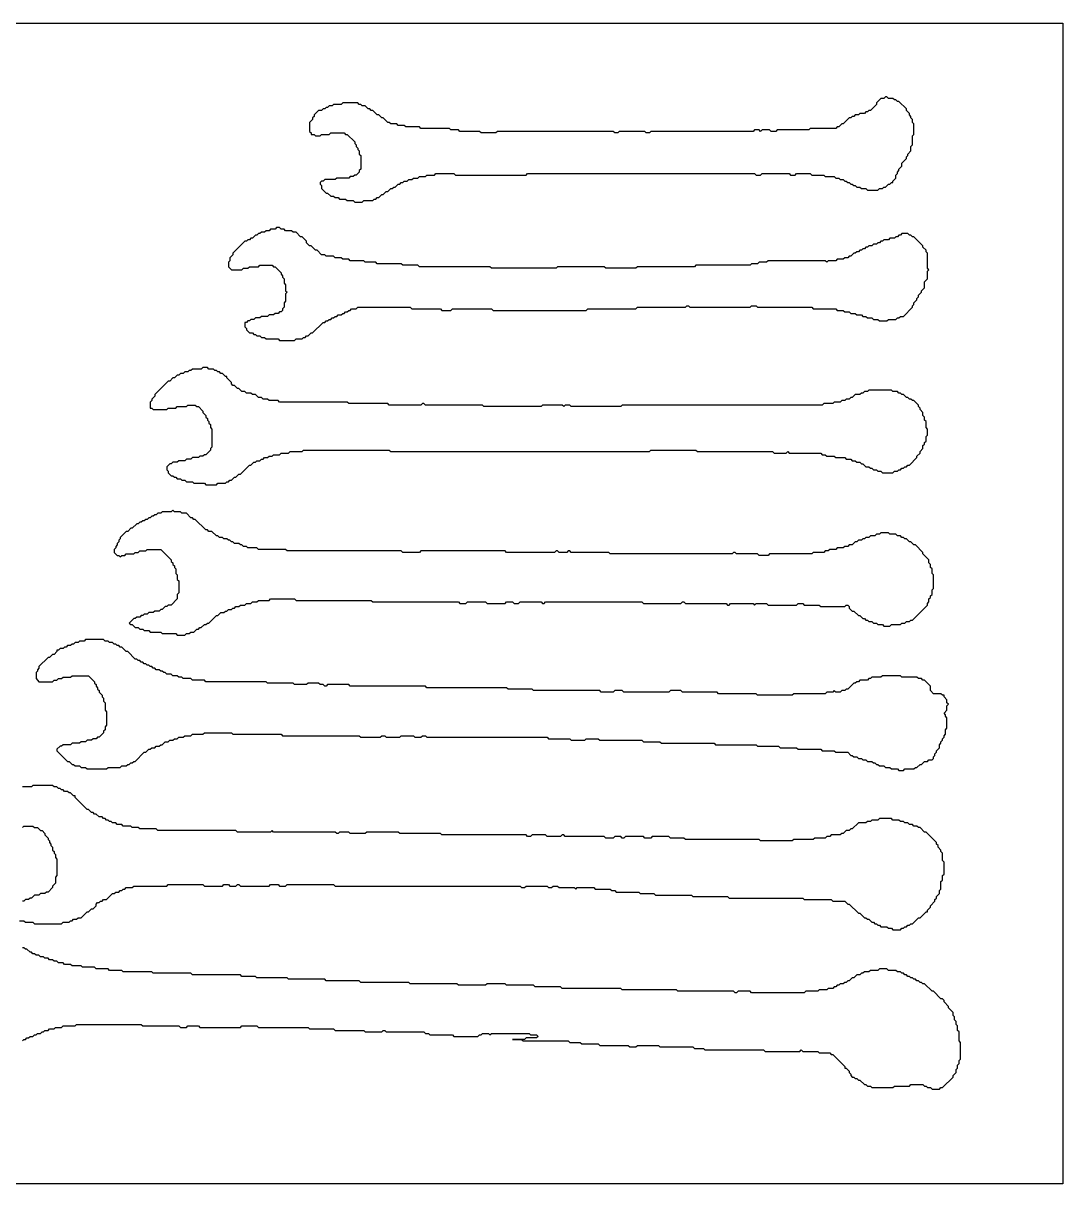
# Model space of a CAD drawing. Header units: metres. Extents: x 0 to 21.7, y 0 to 14.9.
# Drawn here: x 8.37 to 21.7, y 0 to 14.88 of the extents above; entities that cross this region are included whole.
import ezdxf

# ---------------------------------------------------------------- set-up
doc = ezdxf.new("R2010")
doc.units = ezdxf.units.M
doc.layers.add('BoundaryBox', color=3, linetype='Continuous')
doc.layers.add('Outline', color=7, linetype='Continuous')

msp = doc.modelspace()

# ---------------------------------------------------------------- linework, layer by layer
at = {"layer": 'BoundaryBox'}
msp.add_lwpolyline([(0, 14.877), (21.698, 14.877), (21.698, 0), (0, 0), (0, 14.877)], close=True, dxfattribs=at)
at = {"layer": 'Outline'}
for points in [[(19.424, 13.932), (19.405, 13.913), (19.367, 13.913), (19.309, 13.855), (19.309, 13.836), (19.232, 13.759), (19.212, 13.759), (19.193, 13.74), (19.174, 13.74), (19.155, 13.72), (19.097, 13.72), (19.078, 13.701), (19.039, 13.701), (19.02, 13.682), (19, 13.682), (18.981, 13.663), (18.962, 13.663), (18.885, 13.585), (18.866, 13.585), (18.827, 13.547), (18.808, 13.547), (18.788, 13.528), (18.461, 13.528), (18.442, 13.508), (18.037, 13.508), (18.018, 13.489), (17.96, 13.489), (17.941, 13.508), (17.844, 13.508), (17.825, 13.489), (17.806, 13.508), (17.748, 13.508), (17.729, 13.489), (16.418, 13.489), (16.399, 13.47), (16.36, 13.47), (16.341, 13.489), (16.014, 13.489), (15.994, 13.47), (15.956, 13.47), (15.936, 13.489), (14.453, 13.489), (14.433, 13.47), (14.241, 13.47), (14.221, 13.489), (13.971, 13.489), (13.952, 13.508), (13.855, 13.508), (13.836, 13.528), (13.47, 13.528), (13.451, 13.547), (13.277, 13.547), (13.258, 13.566), (13.181, 13.566), (13.162, 13.585), (13.084, 13.585), (13.065, 13.605), (13.046, 13.605), (12.988, 13.663), (12.969, 13.663), (12.93, 13.701), (12.911, 13.701), (12.853, 13.759), (12.834, 13.759), (12.815, 13.778), (12.795, 13.778), (12.757, 13.817), (12.718, 13.817), (12.699, 13.836), (12.68, 13.836), (12.661, 13.855), (12.468, 13.855), (12.449, 13.836), (12.352, 13.836), (12.333, 13.817), (12.294, 13.817), (12.275, 13.797), (12.256, 13.797), (12.237, 13.778), (12.217, 13.778), (12.198, 13.759), (12.16, 13.759), (12.102, 13.701), (12.102, 13.682), (12.082, 13.663), (12.082, 13.643), (12.044, 13.605), (12.044, 13.489), (12.063, 13.47), (12.063, 13.451), (12.102, 13.451), (12.121, 13.431), (12.179, 13.431), (12.198, 13.451), (12.294, 13.451), (12.314, 13.47), (12.487, 13.47), (12.506, 13.451), (12.526, 13.451), (12.622, 13.354), (12.622, 13.335), (12.641, 13.316), (12.641, 13.296), (12.661, 13.277), (12.661, 13.258), (12.68, 13.239), (12.68, 13.2), (12.699, 13.181), (12.699, 13.007), (12.68, 12.988), (12.68, 12.969), (12.641, 12.93), (12.622, 12.93), (12.603, 12.911), (12.564, 12.911), (12.545, 12.892), (12.391, 12.892), (12.371, 12.872), (12.237, 12.872), (12.217, 12.853), (12.198, 12.853), (12.179, 12.834), (12.179, 12.815), (12.198, 12.795), (12.198, 12.757), (12.256, 12.699), (12.275, 12.699), (12.314, 12.661), (12.352, 12.661), (12.371, 12.641), (12.41, 12.641), (12.429, 12.622), (12.506, 12.622), (12.526, 12.603), (12.603, 12.603), (12.622, 12.583), (12.718, 12.583), (12.738, 12.603), (12.853, 12.603), (12.872, 12.622), (12.892, 12.622), (12.911, 12.641), (12.93, 12.641), (12.969, 12.68), (12.988, 12.68), (13.027, 12.718), (13.046, 12.718), (13.084, 12.757), (13.104, 12.757), (13.123, 12.776), (13.142, 12.776), (13.181, 12.815), (13.2, 12.815), (13.219, 12.834), (13.239, 12.834), (13.258, 12.853), (13.296, 12.853), (13.316, 12.872), (13.354, 12.872), (13.374, 12.892), (13.431, 12.892), (13.451, 12.911), (13.528, 12.911), (13.547, 12.93), (13.643, 12.93), (13.663, 12.95), (13.894, 12.95), (13.913, 12.93), (14.819, 12.93), (14.838, 12.95), (17.748, 12.95), (17.767, 12.93), (17.825, 12.93), (17.844, 12.95), (18.191, 12.95), (18.21, 12.93), (18.268, 12.93), (18.287, 12.95), (18.461, 12.95), (18.48, 12.93), (18.634, 12.93), (18.654, 12.911), (18.769, 12.911), (18.788, 12.892), (18.827, 12.892), (18.846, 12.872), (18.885, 12.872), (18.904, 12.853), (18.923, 12.853), (18.943, 12.834), (18.962, 12.834), (18.981, 12.815), (19, 12.815), (19.02, 12.795), (19.039, 12.795), (19.058, 12.776), (19.097, 12.776), (19.116, 12.757), (19.174, 12.757), (19.193, 12.738), (19.328, 12.738), (19.347, 12.757), (19.386, 12.757), (19.405, 12.776), (19.424, 12.776), (19.463, 12.815), (19.482, 12.815), (19.501, 12.834), (19.521, 12.834), (19.521, 12.853), (19.559, 12.892), (19.559, 12.93), (19.579, 12.95), (19.579, 12.969), (19.598, 12.988), (19.598, 13.007), (19.636, 13.046), (19.636, 13.084), (19.694, 13.142), (19.694, 13.162), (19.713, 13.181), (19.713, 13.2), (19.752, 13.239), (19.752, 13.296), (19.771, 13.316), (19.771, 13.431), (19.791, 13.451), (19.791, 13.585), (19.771, 13.605), (19.771, 13.643), (19.752, 13.663), (19.752, 13.682), (19.733, 13.701), (19.733, 13.72), (19.694, 13.759), (19.694, 13.778), (19.598, 13.875), (19.579, 13.875), (19.559, 13.894), (19.54, 13.894), (19.521, 13.913), (19.463, 13.913), (19.444, 13.932), (19.424, 13.932)], [(11.62, 12.256), (11.601, 12.237), (11.543, 12.237), (11.524, 12.217), (11.485, 12.217), (11.466, 12.198), (11.427, 12.198), (11.408, 12.179), (11.389, 12.179), (11.369, 12.16), (11.35, 12.16), (11.312, 12.121), (11.292, 12.121), (11.273, 12.102), (11.254, 12.102), (11.235, 12.082), (11.215, 12.082), (11.061, 11.928), (11.061, 11.909), (11.023, 11.87), (11.023, 11.832), (11.003, 11.813), (11.003, 11.755), (11.042, 11.716), (11.177, 11.716), (11.196, 11.736), (11.254, 11.736), (11.273, 11.755), (11.389, 11.755), (11.408, 11.774), (11.562, 11.774), (11.581, 11.755), (11.601, 11.755), (11.678, 11.678), (11.678, 11.658), (11.697, 11.639), (11.697, 11.62), (11.716, 11.601), (11.716, 11.543), (11.736, 11.524), (11.736, 11.447), (11.755, 11.427), (11.736, 11.408), (11.736, 11.312), (11.716, 11.292), (11.716, 11.235), (11.697, 11.215), (11.697, 11.196), (11.678, 11.177), (11.658, 11.177), (11.639, 11.157), (11.601, 11.157), (11.581, 11.138), (11.524, 11.138), (11.504, 11.119), (11.427, 11.119), (11.408, 11.1), (11.35, 11.1), (11.331, 11.08), (11.292, 11.08), (11.273, 11.061), (11.254, 11.061), (11.235, 11.042), (11.215, 11.042), (11.215, 10.984), (11.235, 10.965), (11.235, 10.945), (11.273, 10.907), (11.312, 10.907), (11.331, 10.888), (11.35, 10.888), (11.369, 10.868), (11.408, 10.868), (11.427, 10.849), (11.466, 10.849), (11.485, 10.83), (11.639, 10.83), (11.658, 10.811), (11.851, 10.811), (11.87, 10.83), (11.948, 10.83), (11.967, 10.849), (11.986, 10.849), (12.005, 10.868), (12.025, 10.868), (12.063, 10.907), (12.082, 10.907), (12.217, 11.042), (12.237, 11.042), (12.256, 11.061), (12.275, 11.061), (12.294, 11.08), (12.314, 11.08), (12.333, 11.1), (12.352, 11.1), (12.371, 11.119), (12.391, 11.119), (12.41, 11.138), (12.449, 11.138), (12.468, 11.157), (12.487, 11.157), (12.506, 11.177), (12.526, 11.177), (12.545, 11.196), (12.564, 11.196), (12.583, 11.215), (12.641, 11.215), (12.661, 11.235), (13.335, 11.235), (13.354, 11.215), (13.72, 11.215), (13.74, 11.196), (13.855, 11.196), (13.875, 11.215), (14.376, 11.215), (14.395, 11.196), (15.59, 11.196), (15.609, 11.215), (16.226, 11.215), (16.245, 11.235), (16.861, 11.235), (16.881, 11.254), (16.9, 11.254), (16.919, 11.235), (17.69, 11.235), (17.709, 11.254), (17.767, 11.254), (17.786, 11.235), (18.48, 11.235), (18.499, 11.215), (18.788, 11.215), (18.808, 11.196), (18.885, 11.196), (18.904, 11.177), (18.962, 11.177), (18.981, 11.157), (19.039, 11.157), (19.058, 11.138), (19.116, 11.138), (19.135, 11.119), (19.174, 11.119), (19.193, 11.1), (19.251, 11.1), (19.27, 11.08), (19.328, 11.08), (19.347, 11.061), (19.444, 11.061), (19.463, 11.08), (19.559, 11.08), (19.579, 11.1), (19.598, 11.1), (19.617, 11.119), (19.656, 11.119), (19.771, 11.235), (19.771, 11.254), (19.791, 11.273), (19.791, 11.292), (19.829, 11.331), (19.829, 11.35), (19.848, 11.369), (19.848, 11.389), (19.887, 11.427), (19.887, 11.447), (19.925, 11.485), (19.925, 11.562), (19.964, 11.601), (19.964, 11.697), (19.983, 11.716), (19.964, 11.736), (19.964, 11.928), (19.945, 11.948), (19.945, 11.967), (19.906, 12.005), (19.906, 12.025), (19.791, 12.14), (19.771, 12.14), (19.752, 12.16), (19.733, 12.16), (19.713, 12.179), (19.636, 12.179), (19.617, 12.16), (19.598, 12.16), (19.579, 12.14), (19.559, 12.14), (19.54, 12.121), (19.482, 12.121), (19.463, 12.102), (19.405, 12.102), (19.386, 12.082), (19.367, 12.082), (19.347, 12.063), (19.328, 12.063), (19.309, 12.044), (19.27, 12.044), (19.251, 12.025), (19.212, 12.025), (19.193, 12.005), (19.174, 12.005), (19.155, 11.986), (19.135, 11.986), (19.116, 11.967), (19.097, 11.967), (19.078, 11.948), (19.058, 11.948), (19.039, 11.928), (19.02, 11.928), (18.981, 11.89), (18.962, 11.89), (18.943, 11.87), (18.904, 11.87), (18.885, 11.851), (18.808, 11.851), (18.788, 11.832), (18.692, 11.832), (18.673, 11.813), (18.654, 11.832), (17.921, 11.832), (17.902, 11.813), (17.806, 11.813), (17.786, 11.793), (17.709, 11.793), (17.69, 11.774), (16.996, 11.774), (16.977, 11.755), (16.245, 11.755), (16.226, 11.736), (15.84, 11.736), (15.821, 11.755), (15.223, 11.755), (15.204, 11.736), (14.376, 11.736), (14.356, 11.755), (13.451, 11.755), (13.431, 11.774), (13.239, 11.774), (13.219, 11.793), (12.911, 11.793), (12.892, 11.813), (12.757, 11.813), (12.738, 11.832), (12.564, 11.832), (12.545, 11.851), (12.468, 11.851), (12.449, 11.87), (12.371, 11.87), (12.352, 11.89), (12.256, 11.89), (12.237, 11.909), (12.198, 11.909), (12.14, 11.967), (12.121, 11.967), (12.063, 12.025), (12.044, 12.025), (12.005, 12.063), (12.005, 12.082), (11.948, 12.14), (11.928, 12.14), (11.87, 12.198), (11.832, 12.198), (11.813, 12.217), (11.736, 12.217), (11.716, 12.237), (11.678, 12.237), (11.658, 12.256), (11.62, 12.256)], [(10.676, 10.464), (10.656, 10.444), (10.541, 10.444), (10.522, 10.425), (10.502, 10.425), (10.483, 10.406), (10.444, 10.406), (10.425, 10.387), (10.387, 10.387), (10.367, 10.367), (10.348, 10.367), (10.31, 10.329), (10.29, 10.329), (10.252, 10.29), (10.232, 10.29), (10.059, 10.117), (10.059, 10.098), (10.021, 10.059), (10.021, 10.04), (10.001, 10.021), (10.001, 9.943), (10.021, 9.943), (10.04, 9.924), (10.213, 9.924), (10.232, 9.943), (10.329, 9.943), (10.348, 9.963), (10.464, 9.963), (10.483, 9.982), (10.579, 9.982), (10.599, 9.963), (10.618, 9.963), (10.676, 9.905), (10.676, 9.886), (10.714, 9.847), (10.714, 9.828), (10.734, 9.809), (10.734, 9.789), (10.753, 9.77), (10.753, 9.751), (10.772, 9.731), (10.772, 9.693), (10.791, 9.674), (10.791, 9.442), (10.772, 9.423), (10.772, 9.404), (10.714, 9.346), (10.695, 9.346), (10.676, 9.327), (10.637, 9.327), (10.618, 9.308), (10.541, 9.308), (10.522, 9.288), (10.464, 9.288), (10.444, 9.269), (10.367, 9.269), (10.348, 9.25), (10.29, 9.25), (10.271, 9.23), (10.252, 9.23), (10.213, 9.192), (10.213, 9.153), (10.232, 9.134), (10.232, 9.115), (10.271, 9.076), (10.29, 9.076), (10.31, 9.057), (10.329, 9.057), (10.348, 9.038), (10.387, 9.038), (10.406, 9.018), (10.444, 9.018), (10.464, 8.999), (10.541, 8.999), (10.56, 8.98), (10.695, 8.98), (10.714, 8.961), (10.849, 8.961), (10.868, 8.98), (10.965, 8.98), (10.984, 8.999), (11.003, 8.999), (11.023, 9.018), (11.042, 9.018), (11.08, 9.057), (11.1, 9.057), (11.138, 9.096), (11.157, 9.096), (11.273, 9.211), (11.292, 9.211), (11.331, 9.25), (11.35, 9.25), (11.369, 9.269), (11.408, 9.269), (11.427, 9.288), (11.447, 9.288), (11.466, 9.308), (11.504, 9.308), (11.524, 9.327), (11.562, 9.327), (11.581, 9.346), (11.658, 9.346), (11.678, 9.365), (11.774, 9.365), (11.793, 9.385), (11.948, 9.385), (11.967, 9.404), (13.065, 9.404), (13.084, 9.385), (16.399, 9.385), (16.418, 9.404), (16.996, 9.404), (17.016, 9.385), (17.979, 9.385), (17.998, 9.365), (18.153, 9.365), (18.172, 9.385), (18.191, 9.365), (18.596, 9.365), (18.615, 9.346), (18.654, 9.346), (18.673, 9.327), (18.769, 9.327), (18.788, 9.308), (18.904, 9.308), (18.923, 9.288), (18.981, 9.288), (19, 9.269), (19.039, 9.269), (19.058, 9.25), (19.097, 9.25), (19.116, 9.23), (19.135, 9.23), (19.174, 9.192), (19.212, 9.192), (19.232, 9.173), (19.251, 9.173), (19.27, 9.153), (19.309, 9.153), (19.328, 9.134), (19.367, 9.134), (19.386, 9.115), (19.521, 9.115), (19.54, 9.134), (19.579, 9.134), (19.598, 9.153), (19.617, 9.153), (19.636, 9.173), (19.656, 9.173), (19.675, 9.192), (19.694, 9.192), (19.713, 9.211), (19.733, 9.211), (19.829, 9.308), (19.829, 9.327), (19.868, 9.365), (19.868, 9.385), (19.906, 9.423), (19.906, 9.462), (19.925, 9.481), (19.925, 9.5), (19.945, 9.519), (19.945, 9.577), (19.964, 9.597), (19.964, 9.674), (19.945, 9.693), (19.945, 9.77), (19.925, 9.789), (19.925, 9.828), (19.906, 9.847), (19.906, 9.886), (19.868, 9.924), (19.868, 9.943), (19.848, 9.963), (19.848, 9.982), (19.791, 10.04), (19.771, 10.04), (19.752, 10.059), (19.733, 10.059), (19.713, 10.078), (19.694, 10.078), (19.656, 10.117), (19.636, 10.117), (19.617, 10.136), (19.598, 10.136), (19.579, 10.155), (19.521, 10.155), (19.501, 10.175), (19.212, 10.175), (19.193, 10.155), (19.155, 10.155), (19.135, 10.136), (19.116, 10.136), (19.097, 10.117), (19.039, 10.117), (19, 10.078), (18.981, 10.078), (18.962, 10.059), (18.923, 10.059), (18.904, 10.04), (18.866, 10.04), (18.846, 10.021), (18.769, 10.021), (18.75, 10.001), (18.634, 10.001), (18.615, 9.982), (16.052, 9.982), (16.033, 9.963), (15.397, 9.963), (15.378, 9.982), (15.32, 9.982), (15.301, 9.963), (15.281, 9.982), (15.031, 9.982), (15.011, 9.963), (14.279, 9.963), (14.26, 9.982), (13.528, 9.982), (13.508, 10.001), (13.489, 10.001), (13.47, 9.982), (13.065, 9.982), (13.046, 10.001), (12.545, 10.001), (12.526, 10.021), (11.658, 10.021), (11.639, 10.04), (11.524, 10.04), (11.504, 10.059), (11.447, 10.059), (11.427, 10.078), (11.389, 10.078), (11.35, 10.117), (11.312, 10.117), (11.292, 10.136), (11.235, 10.136), (11.215, 10.155), (11.177, 10.155), (11.138, 10.194), (11.119, 10.194), (11.08, 10.232), (11.061, 10.232), (11.042, 10.252), (11.042, 10.271), (10.984, 10.329), (10.984, 10.348), (10.965, 10.348), (10.926, 10.387), (10.907, 10.387), (10.888, 10.406), (10.868, 10.406), (10.849, 10.425), (10.83, 10.425), (10.811, 10.444), (10.753, 10.444), (10.734, 10.464), (10.676, 10.464)], [(10.29, 8.633), (10.271, 8.614), (10.155, 8.614), (10.136, 8.595), (10.098, 8.595), (10.078, 8.575), (10.059, 8.575), (10.04, 8.556), (10.021, 8.556), (10.001, 8.537), (9.982, 8.537), (9.963, 8.517), (9.943, 8.517), (9.924, 8.498), (9.905, 8.498), (9.886, 8.479), (9.866, 8.479), (9.847, 8.46), (9.828, 8.46), (9.77, 8.402), (9.751, 8.402), (9.712, 8.363), (9.693, 8.363), (9.616, 8.286), (9.616, 8.267), (9.597, 8.248), (9.597, 8.228), (9.577, 8.209), (9.577, 8.19), (9.558, 8.171), (9.558, 8.151), (9.539, 8.132), (9.539, 8.093), (9.577, 8.055), (9.597, 8.055), (9.616, 8.036), (9.635, 8.055), (9.674, 8.055), (9.693, 8.074), (9.789, 8.074), (9.809, 8.093), (9.847, 8.093), (9.866, 8.113), (9.943, 8.113), (9.963, 8.132), (10.136, 8.132), (10.271, 7.997), (10.271, 7.978), (10.29, 7.959), (10.29, 7.939), (10.31, 7.92), (10.31, 7.901), (10.329, 7.882), (10.329, 7.824), (10.348, 7.804), (10.348, 7.747), (10.367, 7.727), (10.367, 7.573), (10.348, 7.554), (10.348, 7.496), (10.271, 7.419), (10.232, 7.419), (10.213, 7.4), (10.194, 7.4), (10.155, 7.361), (10.136, 7.361), (10.117, 7.342), (10.059, 7.342), (10.04, 7.323), (9.982, 7.323), (9.963, 7.303), (9.924, 7.303), (9.905, 7.284), (9.886, 7.284), (9.866, 7.265), (9.828, 7.265), (9.809, 7.246), (9.789, 7.246), (9.731, 7.188), (9.751, 7.169), (9.77, 7.169), (9.809, 7.13), (9.847, 7.13), (9.866, 7.111), (9.905, 7.111), (9.924, 7.091), (9.982, 7.091), (10.001, 7.072), (10.136, 7.072), (10.155, 7.053), (10.329, 7.053), (10.348, 7.034), (10.444, 7.034), (10.464, 7.053), (10.502, 7.053), (10.522, 7.072), (10.56, 7.072), (10.599, 7.111), (10.618, 7.111), (10.637, 7.13), (10.656, 7.13), (10.695, 7.169), (10.714, 7.169), (10.734, 7.188), (10.753, 7.188), (10.849, 7.284), (10.868, 7.284), (10.907, 7.323), (10.945, 7.323), (10.965, 7.342), (10.984, 7.342), (11.003, 7.361), (11.042, 7.361), (11.061, 7.38), (11.08, 7.38), (11.1, 7.4), (11.138, 7.4), (11.157, 7.419), (11.215, 7.419), (11.235, 7.438), (11.292, 7.438), (11.312, 7.458), (11.369, 7.458), (11.389, 7.477), (11.524, 7.477), (11.543, 7.496), (11.851, 7.496), (11.87, 7.477), (12.834, 7.477), (12.853, 7.458), (13.952, 7.458), (13.971, 7.438), (14.048, 7.438), (14.067, 7.458), (14.298, 7.458), (14.318, 7.438), (14.549, 7.438), (14.568, 7.458), (14.645, 7.458), (14.665, 7.438), (14.722, 7.438), (14.742, 7.458), (15.011, 7.458), (15.031, 7.438), (15.05, 7.438), (15.069, 7.458), (16.303, 7.458), (16.322, 7.438), (16.804, 7.438), (16.823, 7.458), (16.842, 7.458), (16.861, 7.438), (17.382, 7.438), (17.401, 7.419), (17.42, 7.419), (17.44, 7.438), (17.729, 7.438), (17.748, 7.419), (17.767, 7.438), (17.902, 7.438), (17.921, 7.419), (18.287, 7.419), (18.307, 7.438), (18.365, 7.438), (18.384, 7.419), (18.576, 7.419), (18.596, 7.4), (18.904, 7.4), (18.923, 7.419), (18.943, 7.419), (18.962, 7.4), (18.962, 7.38), (19, 7.342), (19.02, 7.342), (19.078, 7.284), (19.097, 7.284), (19.135, 7.246), (19.155, 7.246), (19.174, 7.226), (19.193, 7.226), (19.212, 7.207), (19.251, 7.207), (19.27, 7.188), (19.309, 7.188), (19.328, 7.169), (19.386, 7.169), (19.405, 7.149), (19.482, 7.149), (19.501, 7.169), (19.617, 7.169), (19.636, 7.188), (19.675, 7.188), (19.694, 7.207), (19.733, 7.207), (19.752, 7.226), (19.771, 7.226), (19.964, 7.419), (19.964, 7.438), (19.983, 7.458), (19.983, 7.496), (20.002, 7.515), (20.002, 7.535), (20.022, 7.554), (20.022, 7.612), (20.041, 7.631), (20.041, 7.804), (20.022, 7.824), (20.022, 7.882), (20.002, 7.901), (20.002, 7.939), (19.983, 7.959), (19.983, 7.997), (19.906, 8.074), (19.906, 8.093), (19.81, 8.19), (19.791, 8.19), (19.752, 8.228), (19.733, 8.228), (19.694, 8.267), (19.675, 8.267), (19.656, 8.286), (19.636, 8.286), (19.617, 8.305), (19.579, 8.305), (19.559, 8.325), (19.482, 8.325), (19.463, 8.344), (19.367, 8.344), (19.347, 8.325), (19.309, 8.325), (19.289, 8.305), (19.232, 8.305), (19.212, 8.286), (19.174, 8.286), (19.155, 8.267), (19.135, 8.267), (19.116, 8.248), (19.078, 8.248), (19.058, 8.228), (19.039, 8.228), (19, 8.19), (18.962, 8.19), (18.943, 8.171), (18.904, 8.171), (18.885, 8.151), (18.808, 8.151), (18.788, 8.132), (18.711, 8.132), (18.692, 8.113), (18.654, 8.113), (18.634, 8.093), (18.499, 8.093), (18.48, 8.074), (17.941, 8.074), (17.921, 8.055), (17.806, 8.055), (17.786, 8.074), (17.517, 8.074), (17.497, 8.093), (17.478, 8.093), (17.459, 8.074), (15.898, 8.074), (15.879, 8.093), (15.397, 8.093), (15.378, 8.113), (15.358, 8.113), (15.339, 8.093), (15.243, 8.093), (15.223, 8.113), (15.204, 8.113), (15.185, 8.093), (14.568, 8.093), (14.549, 8.113), (13.47, 8.113), (13.451, 8.093), (13.239, 8.093), (13.219, 8.113), (11.755, 8.113), (11.736, 8.132), (11.389, 8.132), (11.369, 8.151), (11.254, 8.151), (11.235, 8.171), (11.196, 8.171), (11.177, 8.19), (11.157, 8.19), (11.138, 8.209), (11.08, 8.209), (11.061, 8.228), (11.042, 8.228), (11.023, 8.248), (11.003, 8.248), (10.984, 8.267), (10.945, 8.267), (10.926, 8.286), (10.888, 8.286), (10.868, 8.305), (10.849, 8.305), (10.791, 8.363), (10.753, 8.363), (10.734, 8.383), (10.714, 8.383), (10.579, 8.517), (10.56, 8.517), (10.541, 8.537), (10.522, 8.537), (10.464, 8.595), (10.406, 8.595), (10.387, 8.614), (10.31, 8.614), (10.29, 8.633)], [(9.173, 6.976), (9.153, 6.957), (9.096, 6.957), (9.076, 6.937), (9.038, 6.937), (9.018, 6.918), (8.999, 6.918), (8.98, 6.899), (8.941, 6.899), (8.922, 6.879), (8.903, 6.879), (8.884, 6.86), (8.845, 6.86), (8.826, 6.841), (8.806, 6.841), (8.806, 6.822), (8.768, 6.783), (8.749, 6.783), (8.71, 6.745), (8.691, 6.745), (8.575, 6.629), (8.575, 6.61), (8.556, 6.59), (8.556, 6.571), (8.537, 6.552), (8.537, 6.475), (8.575, 6.436), (8.749, 6.436), (8.768, 6.456), (8.806, 6.456), (8.826, 6.475), (8.864, 6.475), (8.884, 6.494), (8.98, 6.494), (8.999, 6.513), (9.211, 6.513), (9.288, 6.436), (9.288, 6.417), (9.308, 6.398), (9.308, 6.378), (9.327, 6.359), (9.327, 6.34), (9.346, 6.321), (9.346, 6.301), (9.385, 6.263), (9.385, 6.244), (9.404, 6.224), (9.404, 6.186), (9.423, 6.166), (9.423, 6.07), (9.442, 6.051), (9.442, 5.877), (9.423, 5.858), (9.423, 5.82), (9.404, 5.8), (9.404, 5.781), (9.346, 5.723), (9.327, 5.723), (9.308, 5.704), (9.269, 5.704), (9.25, 5.685), (9.192, 5.685), (9.173, 5.665), (9.115, 5.665), (9.096, 5.646), (8.999, 5.646), (8.98, 5.627), (8.884, 5.627), (8.864, 5.608), (8.845, 5.608), (8.806, 5.569), (8.806, 5.55), (8.941, 5.415), (8.961, 5.415), (8.999, 5.376), (9.018, 5.376), (9.038, 5.357), (9.096, 5.357), (9.115, 5.338), (9.173, 5.338), (9.192, 5.319), (9.442, 5.319), (9.462, 5.338), (9.616, 5.338), (9.635, 5.357), (9.693, 5.357), (9.712, 5.376), (9.731, 5.376), (9.751, 5.396), (9.77, 5.396), (9.789, 5.415), (9.809, 5.415), (9.924, 5.531), (9.943, 5.531), (9.982, 5.569), (10.001, 5.569), (10.021, 5.588), (10.059, 5.588), (10.078, 5.608), (10.117, 5.608), (10.136, 5.627), (10.155, 5.627), (10.194, 5.665), (10.232, 5.665), (10.252, 5.685), (10.29, 5.685), (10.31, 5.704), (10.348, 5.704), (10.367, 5.723), (10.425, 5.723), (10.444, 5.743), (10.522, 5.743), (10.541, 5.762), (10.676, 5.762), (10.695, 5.781), (11.042, 5.781), (11.061, 5.762), (11.678, 5.762), (11.697, 5.743), (12.68, 5.743), (12.699, 5.723), (12.95, 5.723), (12.969, 5.743), (13.007, 5.743), (13.027, 5.723), (13.2, 5.723), (13.219, 5.743), (13.374, 5.743), (13.393, 5.723), (13.47, 5.723), (13.489, 5.743), (13.528, 5.743), (13.547, 5.723), (15.089, 5.723), (15.108, 5.704), (15.378, 5.704), (15.397, 5.685), (15.57, 5.685), (15.59, 5.704), (15.744, 5.704), (15.763, 5.685), (16.303, 5.685), (16.322, 5.665), (16.534, 5.665), (16.553, 5.646), (17.228, 5.646), (17.247, 5.627), (17.767, 5.627), (17.786, 5.608), (18.056, 5.608), (18.075, 5.588), (18.287, 5.588), (18.307, 5.569), (18.596, 5.569), (18.615, 5.55), (18.769, 5.55), (18.788, 5.531), (18.943, 5.531), (18.981, 5.492), (19, 5.492), (19.02, 5.473), (19.058, 5.473), (19.078, 5.453), (19.116, 5.453), (19.135, 5.434), (19.174, 5.434), (19.193, 5.415), (19.251, 5.415), (19.27, 5.396), (19.289, 5.396), (19.309, 5.376), (19.328, 5.376), (19.347, 5.357), (19.405, 5.357), (19.424, 5.338), (19.482, 5.338), (19.501, 5.319), (19.579, 5.319), (19.598, 5.299), (19.656, 5.299), (19.675, 5.319), (19.791, 5.319), (19.81, 5.338), (19.829, 5.338), (19.868, 5.376), (19.887, 5.376), (19.925, 5.415), (19.964, 5.415), (19.983, 5.434), (20.022, 5.434), (20.041, 5.453), (20.041, 5.473), (20.06, 5.492), (20.06, 5.511), (20.08, 5.531), (20.08, 5.55), (20.118, 5.588), (20.118, 5.627), (20.137, 5.646), (20.137, 5.665), (20.157, 5.685), (20.157, 5.704), (20.176, 5.723), (20.176, 5.743), (20.195, 5.762), (20.195, 5.82), (20.214, 5.839), (20.214, 5.974), (20.195, 5.993), (20.195, 6.012), (20.176, 6.032), (20.214, 6.07), (20.214, 6.128), (20.234, 6.147), (20.214, 6.166), (20.214, 6.205), (20.176, 6.244), (20.176, 6.263), (20.157, 6.263), (20.137, 6.282), (20.041, 6.282), (20.002, 6.321), (20.002, 6.378), (19.925, 6.456), (19.906, 6.456), (19.887, 6.475), (19.848, 6.475), (19.829, 6.494), (19.636, 6.494), (19.617, 6.513), (19.386, 6.513), (19.367, 6.494), (19.251, 6.494), (19.232, 6.475), (19.212, 6.475), (19.193, 6.456), (19.097, 6.456), (19.078, 6.436), (19.058, 6.436), (19.039, 6.417), (19.02, 6.417), (18.943, 6.34), (18.923, 6.34), (18.904, 6.321), (18.866, 6.321), (18.846, 6.301), (18.788, 6.301), (18.769, 6.321), (18.75, 6.301), (18.673, 6.301), (18.654, 6.282), (18.249, 6.282), (18.23, 6.263), (17.786, 6.263), (17.767, 6.282), (17.285, 6.282), (17.266, 6.301), (16.823, 6.301), (16.804, 6.321), (16.669, 6.321), (16.649, 6.301), (16.071, 6.301), (16.052, 6.321), (15.956, 6.321), (15.936, 6.301), (15.782, 6.301), (15.763, 6.321), (14.915, 6.321), (14.896, 6.34), (14.588, 6.34), (14.568, 6.359), (13.547, 6.359), (13.528, 6.378), (12.564, 6.378), (12.545, 6.398), (12.275, 6.398), (12.256, 6.378), (12.237, 6.378), (12.217, 6.398), (12.179, 6.398), (12.16, 6.417), (12.025, 6.417), (12.005, 6.398), (11.851, 6.398), (11.832, 6.417), (11.504, 6.417), (11.485, 6.436), (10.714, 6.436), (10.695, 6.456), (10.541, 6.456), (10.522, 6.475), (10.425, 6.475), (10.406, 6.494), (10.367, 6.494), (10.348, 6.513), (10.29, 6.513), (10.271, 6.533), (10.213, 6.533), (10.194, 6.552), (10.175, 6.552), (10.155, 6.571), (10.136, 6.571), (10.117, 6.59), (10.078, 6.59), (10.059, 6.61), (10.04, 6.61), (10.021, 6.629), (10.001, 6.629), (9.982, 6.648), (9.963, 6.648), (9.943, 6.667), (9.924, 6.667), (9.905, 6.687), (9.886, 6.687), (9.866, 6.706), (9.847, 6.706), (9.828, 6.725), (9.809, 6.725), (9.712, 6.822), (9.693, 6.822), (9.635, 6.879), (9.616, 6.879), (9.597, 6.899), (9.577, 6.899), (9.558, 6.918), (9.539, 6.918), (9.519, 6.937), (9.481, 6.937), (9.462, 6.957), (9.423, 6.957), (9.404, 6.976), (9.173, 6.976)], [(8.325, 3.372), (8.383, 3.372), (8.402, 3.353), (8.498, 3.353), (8.517, 3.334), (8.864, 3.334), (8.884, 3.353), (8.961, 3.353), (8.98, 3.372), (8.999, 3.372), (9.018, 3.392), (9.057, 3.392), (9.076, 3.411), (9.115, 3.411), (9.192, 3.488), (9.211, 3.488), (9.25, 3.526), (9.269, 3.526), (9.308, 3.565), (9.308, 3.584), (9.327, 3.604), (9.346, 3.604), (9.365, 3.623), (9.385, 3.623), (9.404, 3.642), (9.442, 3.642), (9.519, 3.719), (9.539, 3.719), (9.558, 3.738), (9.597, 3.738), (9.616, 3.758), (9.635, 3.758), (9.654, 3.777), (9.674, 3.777), (9.693, 3.796), (9.77, 3.796), (9.789, 3.816), (10.213, 3.816), (10.232, 3.835), (10.676, 3.835), (10.695, 3.816), (10.926, 3.816), (10.945, 3.835), (11.003, 3.835), (11.023, 3.816), (11.1, 3.816), (11.119, 3.835), (11.138, 3.835), (11.157, 3.816), (11.524, 3.816), (11.543, 3.835), (11.639, 3.835), (11.658, 3.816), (11.736, 3.816), (11.755, 3.835), (12.352, 3.835), (12.371, 3.816), (14.742, 3.816), (14.761, 3.796), (14.8, 3.796), (14.819, 3.816), (15.089, 3.816), (15.108, 3.796), (15.146, 3.796), (15.166, 3.816), (15.223, 3.816), (15.243, 3.796), (15.435, 3.796), (15.455, 3.777), (15.474, 3.796), (15.686, 3.796), (15.705, 3.777), (15.898, 3.777), (15.917, 3.758), (15.956, 3.758), (15.975, 3.738), (16.264, 3.738), (16.283, 3.719), (16.457, 3.719), (16.476, 3.7), (16.939, 3.7), (16.958, 3.681), (17.401, 3.681), (17.42, 3.661), (18.365, 3.661), (18.384, 3.642), (18.731, 3.642), (18.75, 3.623), (18.904, 3.623), (18.943, 3.584), (18.962, 3.584), (19.078, 3.469), (19.097, 3.469), (19.155, 3.411), (19.174, 3.411), (19.193, 3.392), (19.212, 3.392), (19.251, 3.353), (19.27, 3.353), (19.289, 3.334), (19.309, 3.334), (19.328, 3.314), (19.347, 3.314), (19.367, 3.295), (19.444, 3.295), (19.463, 3.276), (19.501, 3.276), (19.521, 3.257), (19.617, 3.257), (19.636, 3.276), (19.656, 3.276), (19.675, 3.295), (19.694, 3.295), (19.713, 3.314), (19.733, 3.314), (19.752, 3.334), (19.771, 3.334), (19.848, 3.411), (19.868, 3.411), (19.945, 3.488), (19.964, 3.488), (19.964, 3.507), (20.002, 3.546), (20.002, 3.565), (20.06, 3.623), (20.06, 3.642), (20.08, 3.661), (20.08, 3.681), (20.118, 3.719), (20.118, 3.758), (20.137, 3.777), (20.137, 3.873), (20.157, 3.893), (20.157, 3.95), (20.176, 3.97), (20.176, 4.124), (20.157, 4.143), (20.157, 4.239), (20.137, 4.259), (20.137, 4.278), (20.099, 4.317), (20.099, 4.336), (20.08, 4.355), (20.08, 4.374), (19.945, 4.509), (19.925, 4.509), (19.868, 4.567), (19.848, 4.567), (19.829, 4.586), (19.791, 4.586), (19.771, 4.606), (19.733, 4.606), (19.713, 4.625), (19.675, 4.625), (19.656, 4.644), (19.617, 4.644), (19.598, 4.663), (19.521, 4.663), (19.501, 4.683), (19.347, 4.683), (19.328, 4.663), (19.251, 4.663), (19.232, 4.644), (19.193, 4.644), (19.174, 4.625), (19.078, 4.625), (19, 4.548), (18.981, 4.548), (18.962, 4.528), (18.923, 4.528), (18.885, 4.49), (18.866, 4.49), (18.846, 4.471), (18.731, 4.471), (18.711, 4.451), (18.673, 4.451), (18.654, 4.432), (18.519, 4.432), (18.499, 4.413), (18.249, 4.413), (18.23, 4.394), (17.825, 4.394), (17.806, 4.413), (16.861, 4.413), (16.842, 4.432), (16.669, 4.432), (16.649, 4.451), (16.437, 4.451), (16.418, 4.432), (16.341, 4.432), (16.322, 4.451), (16.091, 4.451), (16.071, 4.432), (16.052, 4.432), (16.033, 4.451), (15.956, 4.451), (15.936, 4.432), (15.84, 4.432), (15.821, 4.451), (15.32, 4.451), (15.301, 4.471), (15.281, 4.471), (15.262, 4.451), (15.089, 4.451), (15.069, 4.471), (14.896, 4.471), (14.877, 4.451), (14.838, 4.451), (14.819, 4.471), (13.74, 4.471), (13.72, 4.49), (13.2, 4.49), (13.181, 4.509), (12.776, 4.509), (12.757, 4.49), (12.564, 4.49), (12.545, 4.509), (12.429, 4.509), (12.41, 4.49), (12.391, 4.49), (12.371, 4.509), (11.581, 4.509), (11.562, 4.528), (11.543, 4.509), (11.119, 4.509), (11.1, 4.528), (10.098, 4.528), (10.078, 4.548), (9.866, 4.548), (9.847, 4.567), (9.77, 4.567), (9.751, 4.586), (9.654, 4.586), (9.635, 4.606), (9.577, 4.606), (9.558, 4.625), (9.519, 4.625), (9.5, 4.644), (9.481, 4.644), (9.462, 4.663), (9.442, 4.663), (9.423, 4.683), (9.404, 4.683), (9.385, 4.702), (9.346, 4.702), (9.308, 4.74), (9.288, 4.74), (9.269, 4.76), (9.25, 4.76), (9.211, 4.798), (9.192, 4.798), (9.038, 4.952), (9.038, 4.972), (9.018, 4.972), (8.98, 5.01), (8.961, 5.01), (8.941, 5.03), (8.903, 5.03), (8.884, 5.049), (8.864, 5.049), (8.845, 5.068), (8.826, 5.068), (8.806, 5.087), (8.768, 5.087), (8.749, 5.107), (8.498, 5.107)], [(8.498, 5.107), (8.479, 5.087), (8.363, 5.087)], [(8.363, 4.567), (8.383, 4.586), (8.498, 4.586), (8.517, 4.567), (8.556, 4.567), (8.595, 4.528), (8.614, 4.528), (8.652, 4.49), (8.652, 4.471), (8.691, 4.432), (8.691, 4.413), (8.71, 4.394), (8.71, 4.374), (8.729, 4.355), (8.729, 4.336), (8.749, 4.317), (8.749, 4.278), (8.768, 4.259), (8.768, 4.239), (8.787, 4.22), (8.787, 4.182), (8.806, 4.162), (8.806, 3.95), (8.787, 3.931), (8.787, 3.854), (8.749, 3.816), (8.749, 3.796), (8.691, 3.738), (8.672, 3.738), (8.652, 3.719), (8.595, 3.719), (8.575, 3.7), (8.517, 3.7), (8.479, 3.661), (8.46, 3.661), (8.44, 3.642), (8.402, 3.642), (8.383, 3.623), (8.363, 3.623)], [(8.363, 1.831), (8.383, 1.85), (8.402, 1.85), (8.421, 1.869), (8.44, 1.869), (8.46, 1.888), (8.498, 1.888), (8.517, 1.908), (8.537, 1.908), (8.556, 1.927), (8.595, 1.927), (8.614, 1.946), (8.633, 1.946), (8.652, 1.966), (8.691, 1.966), (8.71, 1.985), (8.768, 1.985), (8.787, 2.004), (8.864, 2.004), (8.884, 2.023), (9.038, 2.023), (9.057, 2.043), (9.886, 2.043), (9.905, 2.023), (10.367, 2.023), (10.387, 2.004), (10.464, 2.004), (10.483, 2.023), (10.618, 2.023), (10.637, 2.004), (11.157, 2.004), (11.177, 2.023), (11.369, 2.023), (11.389, 2.004), (12.025, 2.004), (12.044, 1.985), (12.352, 1.985), (12.371, 1.966), (12.738, 1.966), (12.757, 1.946), (12.969, 1.946), (12.988, 1.966), (13.007, 1.966), (13.027, 1.946), (13.508, 1.946), (13.528, 1.927), (13.566, 1.927), (13.585, 1.908), (13.875, 1.908), (13.894, 1.888), (14.202, 1.888), (14.221, 1.908), (14.241, 1.908), (14.26, 1.927), (14.337, 1.927), (14.356, 1.908), (14.376, 1.927), (14.857, 1.927), (14.877, 1.908), (14.954, 1.908), (14.973, 1.888), (14.954, 1.869), (14.819, 1.869), (14.8, 1.85), (14.645, 1.85), (14.761, 1.85), (14.78, 1.831), (15.358, 1.831), (15.378, 1.811), (15.513, 1.811), (15.532, 1.792), (15.744, 1.792), (15.763, 1.773), (16.129, 1.773), (16.148, 1.754), (16.226, 1.754), (16.245, 1.773), (16.515, 1.773), (16.534, 1.754), (16.958, 1.754), (16.977, 1.734), (17.093, 1.734), (17.112, 1.715), (17.863, 1.715), (17.883, 1.696), (18.326, 1.696), (18.345, 1.715), (18.365, 1.696), (18.557, 1.696), (18.576, 1.677), (18.711, 1.677), (18.731, 1.657), (18.75, 1.657), (18.904, 1.503), (18.904, 1.484), (18.923, 1.484), (18.962, 1.445), (18.962, 1.426), (18.981, 1.407), (18.981, 1.387), (19, 1.368), (19.02, 1.368), (19.039, 1.349), (19.058, 1.349), (19.078, 1.33), (19.097, 1.33), (19.155, 1.272), (19.174, 1.272), (19.193, 1.253), (19.232, 1.253), (19.251, 1.233), (19.521, 1.233), (19.54, 1.253), (19.733, 1.253), (19.752, 1.272), (19.906, 1.272), (19.925, 1.253), (19.945, 1.253), (19.964, 1.233), (20.002, 1.233), (20.022, 1.214), (20.118, 1.214), (20.137, 1.233), (20.157, 1.233), (20.292, 1.368), (20.292, 1.387), (20.33, 1.426), (20.33, 1.465), (20.349, 1.484), (20.349, 1.522), (20.369, 1.542), (20.369, 1.58), (20.388, 1.599), (20.388, 1.811), (20.369, 1.831), (20.369, 1.946), (20.349, 1.966), (20.349, 2.023), (20.33, 2.043), (20.33, 2.081), (20.311, 2.1), (20.311, 2.139), (20.292, 2.158), (20.292, 2.197), (20.234, 2.255), (20.234, 2.274), (20.176, 2.332), (20.176, 2.351), (20.157, 2.37), (20.137, 2.37), (20.041, 2.467), (20.022, 2.467), (19.925, 2.563), (19.906, 2.563), (19.887, 2.582), (19.868, 2.582), (19.848, 2.601), (19.829, 2.601), (19.81, 2.621), (19.791, 2.621), (19.771, 2.64), (19.752, 2.64), (19.733, 2.659), (19.713, 2.659), (19.694, 2.679), (19.675, 2.679), (19.656, 2.698), (19.636, 2.698), (19.617, 2.717), (19.579, 2.717), (19.559, 2.736), (19.463, 2.736), (19.444, 2.756), (19.347, 2.756), (19.328, 2.736), (19.232, 2.736), (19.212, 2.717), (19.155, 2.717), (19.135, 2.698), (19.116, 2.698), (19.097, 2.679), (19.058, 2.679), (19.02, 2.64), (19, 2.64), (18.962, 2.601), (18.943, 2.601), (18.923, 2.582), (18.904, 2.582), (18.885, 2.563), (18.846, 2.563), (18.827, 2.544), (18.808, 2.544), (18.788, 2.524), (18.769, 2.524), (18.75, 2.505), (18.692, 2.505), (18.673, 2.486), (18.576, 2.486), (18.557, 2.467), (18.403, 2.467), (18.384, 2.447), (17.709, 2.447), (17.69, 2.467), (17.536, 2.467), (17.517, 2.447), (17.497, 2.447), (17.478, 2.467), (16.765, 2.467), (16.746, 2.486), (16.052, 2.486), (16.033, 2.505), (15.281, 2.505), (15.262, 2.524), (14.934, 2.524), (14.915, 2.544), (14.568, 2.544), (14.549, 2.563), (14.318, 2.563), (14.298, 2.544), (13.952, 2.544), (13.932, 2.563), (13.335, 2.563), (13.316, 2.582), (12.699, 2.582), (12.68, 2.601), (12.256, 2.601), (12.237, 2.621), (11.774, 2.621), (11.755, 2.64), (11.369, 2.64), (11.35, 2.659), (11.177, 2.659), (11.157, 2.679), (10.541, 2.679), (10.522, 2.698), (10.04, 2.698), (10.021, 2.717), (9.654, 2.717), (9.635, 2.736), (9.481, 2.736), (9.462, 2.756), (9.308, 2.756), (9.288, 2.775), (9.134, 2.775), (9.115, 2.794), (8.999, 2.794), (8.98, 2.813), (8.903, 2.813), (8.884, 2.833), (8.826, 2.833), (8.806, 2.852), (8.768, 2.852), (8.749, 2.871), (8.71, 2.871), (8.691, 2.891), (8.652, 2.891), (8.633, 2.91), (8.595, 2.91), (8.575, 2.929), (8.537, 2.929), (8.517, 2.948), (8.498, 2.948), (8.479, 2.968), (8.46, 2.968), (8.421, 3.006), (8.402, 3.006), (8.383, 3.025), (8.363, 3.025)]]:
    msp.add_lwpolyline(points, dxfattribs=at)

doc.saveas('drawing.dxf')
